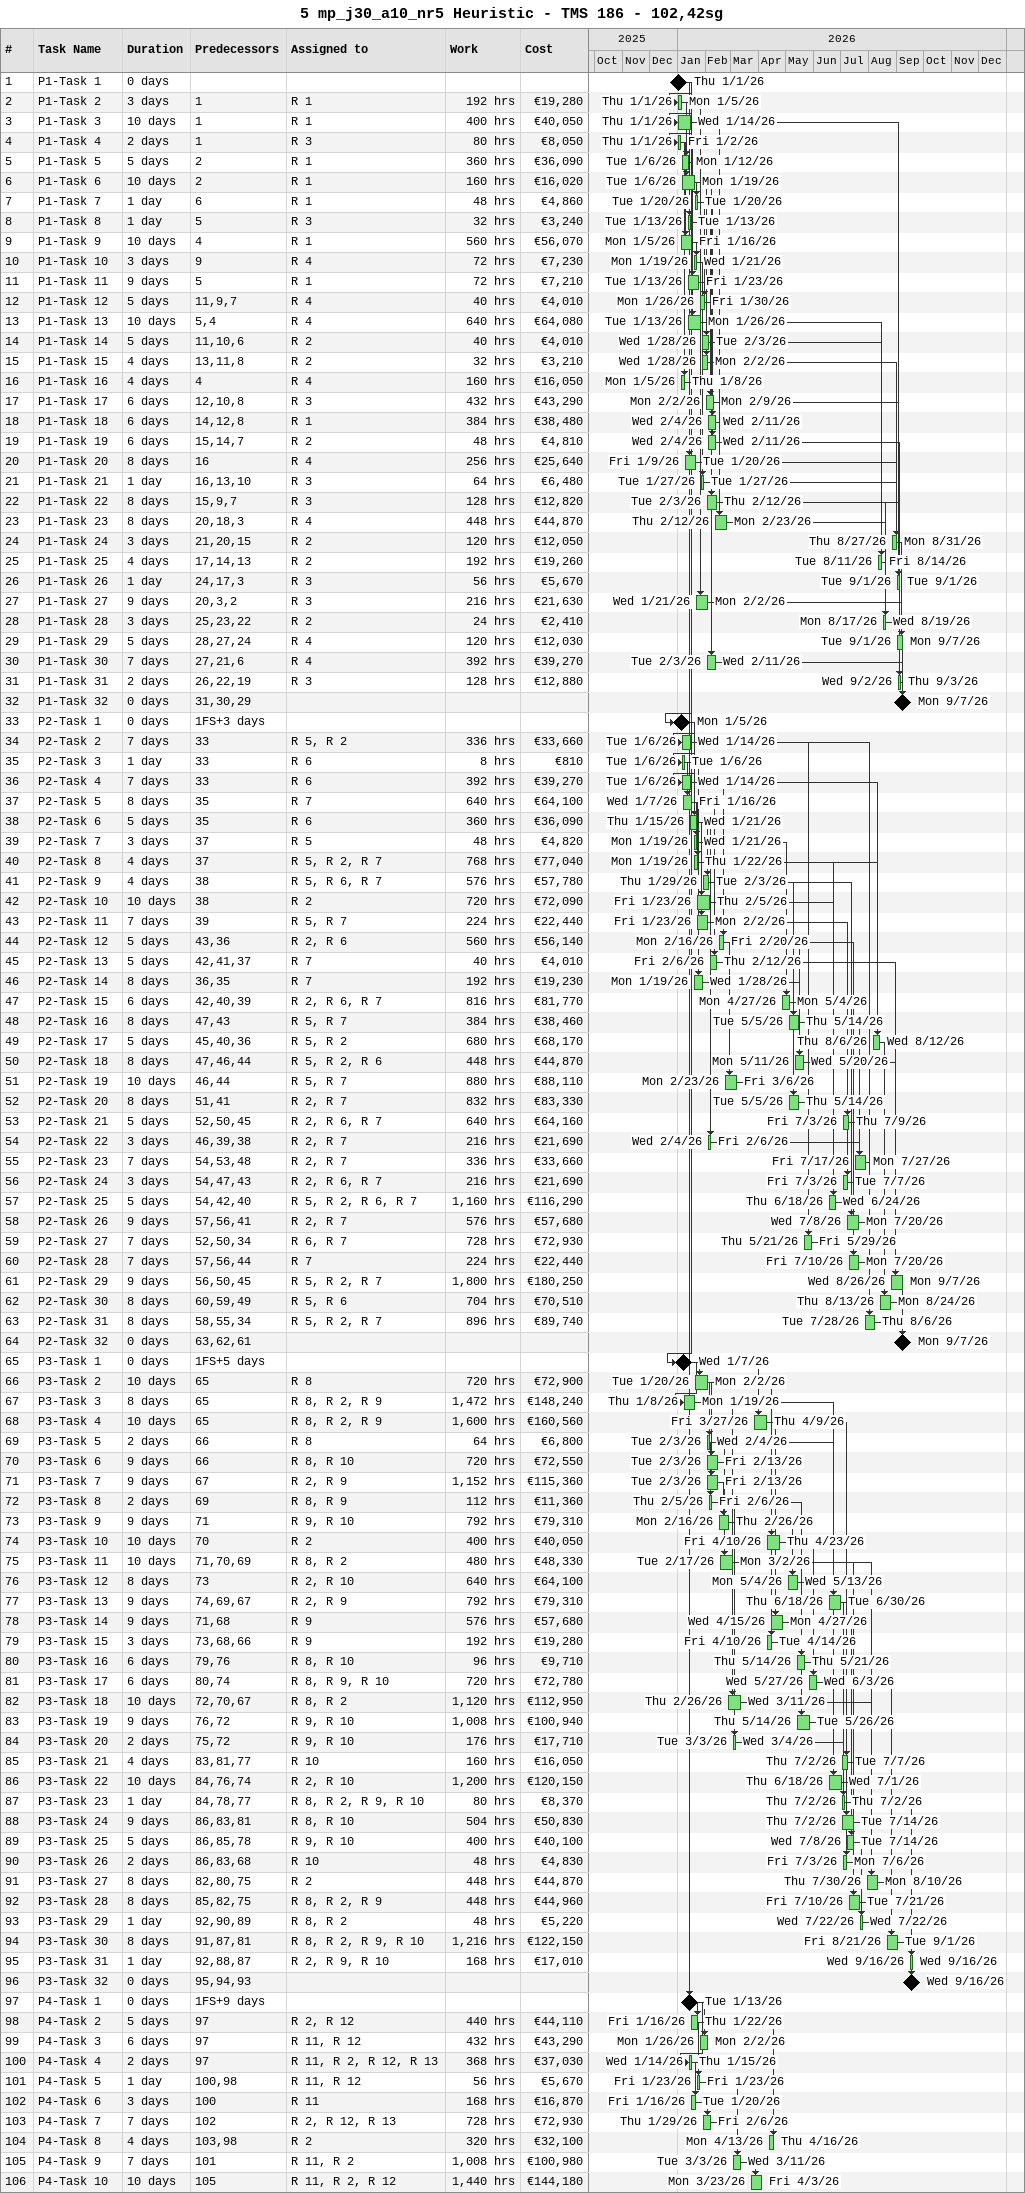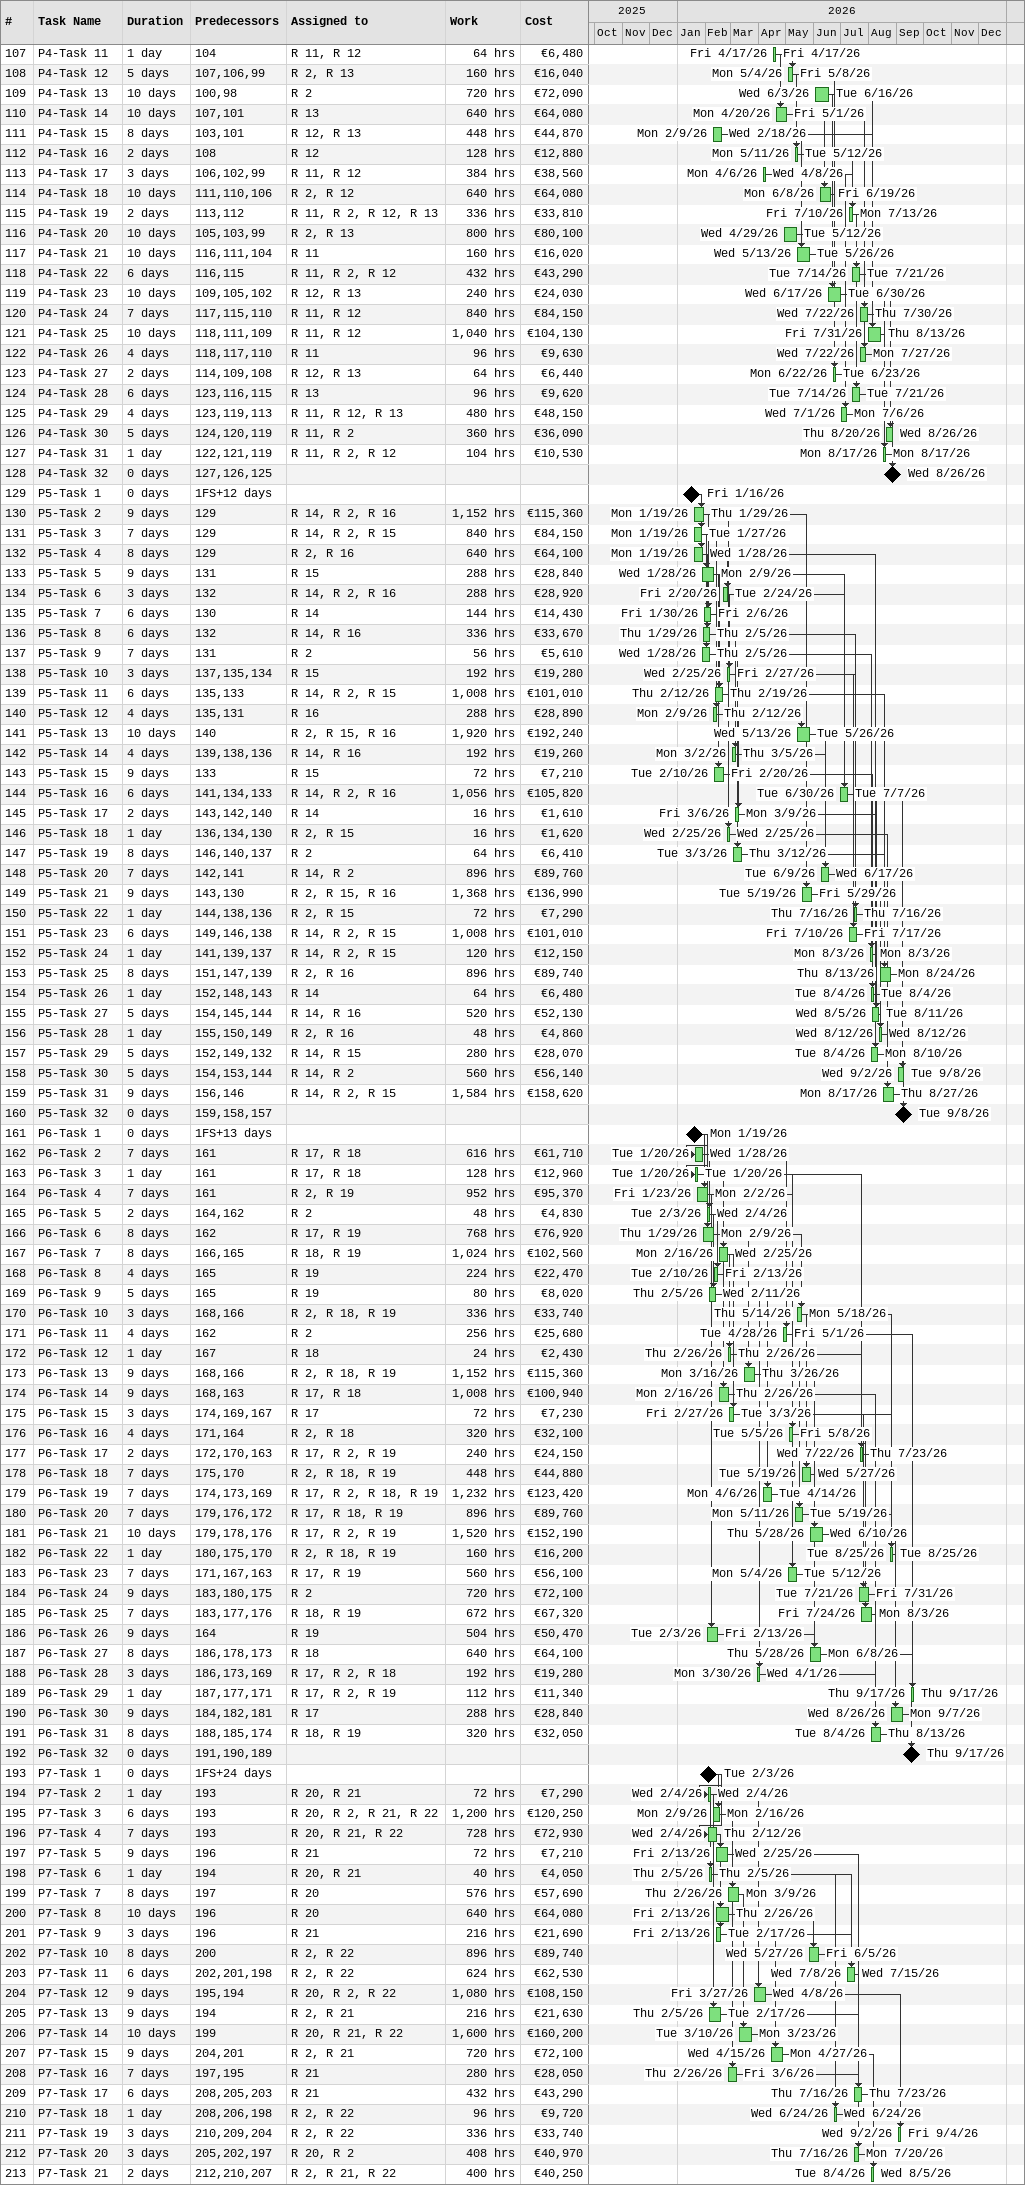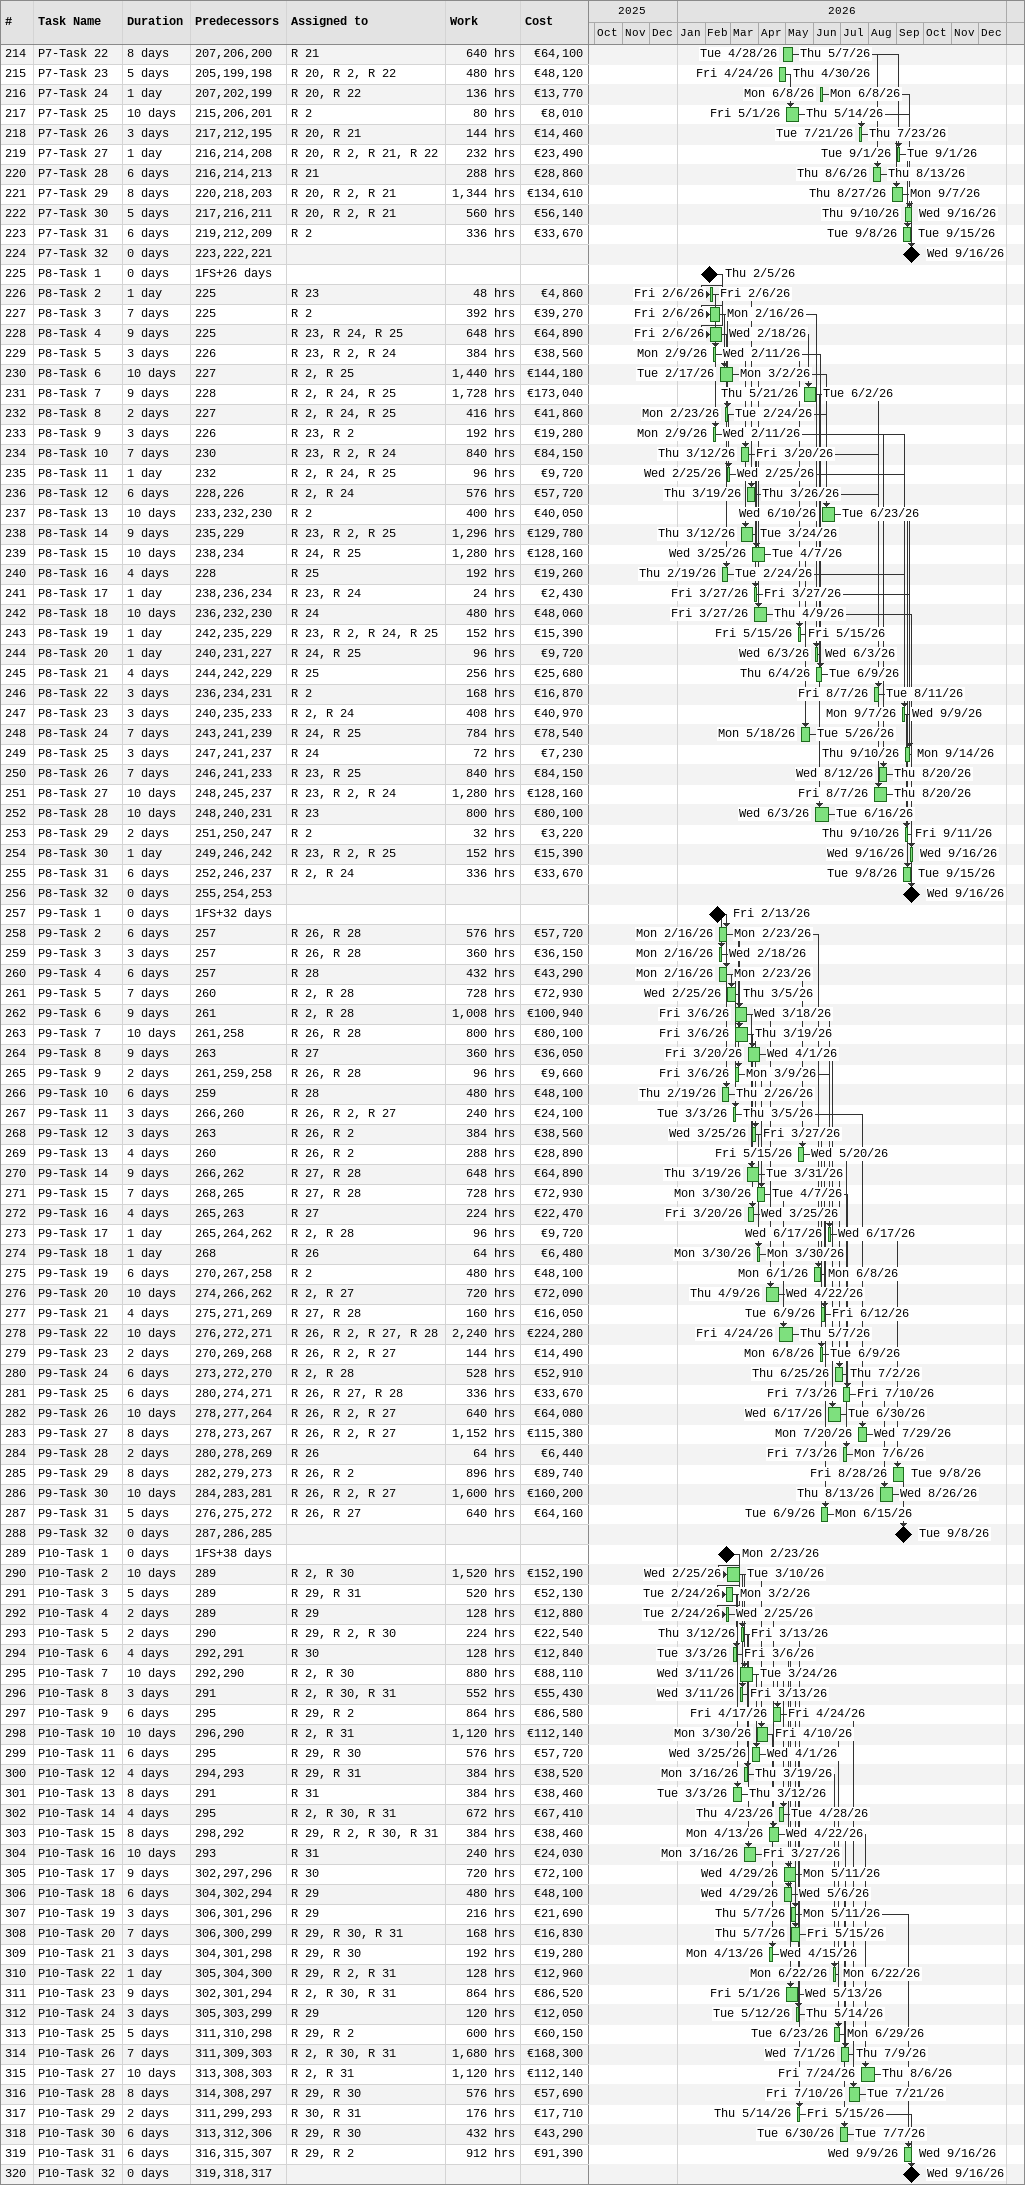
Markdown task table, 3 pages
5 mp_j30_a10_nr5 Heuristic - TMS 186 - 102,42sg

| ID | Task | Duration | Start | Finish | Predecessors | Resources | Work (h) | Cost (€) |
|---|---|---|---|---|---|---|---|---|
| 1 | P1-Task 1 | 0d | 2026-01-01 | 2026-01-01 |  |  |  |  |
| 2 | P1-Task 2 | 3d | 2026-01-01 | 2026-01-05 | 1 | R 1 | 192 | 19280 |
| 3 | P1-Task 3 | 10d | 2026-01-01 | 2026-01-14 | 1 | R 1 | 400 | 40050 |
| 4 | P1-Task 4 | 2d | 2026-01-01 | 2026-01-02 | 1 | R 3 | 80 | 8050 |
| 5 | P1-Task 5 | 5d | 2026-01-06 | 2026-01-12 | 2 | R 1 | 360 | 36090 |
| 6 | P1-Task 6 | 10d | 2026-01-06 | 2026-01-19 | 2 | R 1 | 160 | 16020 |
| 7 | P1-Task 7 | 1d | 2026-01-20 | 2026-01-20 | 6 | R 1 | 48 | 4860 |
| 8 | P1-Task 8 | 1d | 2026-01-13 | 2026-01-13 | 5 | R 3 | 32 | 3240 |
| 9 | P1-Task 9 | 10d | 2026-01-05 | 2026-01-16 | 4 | R 1 | 560 | 56070 |
| 10 | P1-Task 10 | 3d | 2026-01-19 | 2026-01-21 | 9 | R 4 | 72 | 7230 |
| 11 | P1-Task 11 | 9d | 2026-01-13 | 2026-01-23 | 5 | R 1 | 72 | 7210 |
| 12 | P1-Task 12 | 5d | 2026-01-26 | 2026-01-30 | 11, 9, 7 | R 4 | 40 | 4010 |
| 13 | P1-Task 13 | 10d | 2026-01-13 | 2026-01-26 | 5, 4 | R 4 | 640 | 64080 |
| 14 | P1-Task 14 | 5d | 2026-01-28 | 2026-02-03 | 11, 10, 6 | R 2 | 40 | 4010 |
| 15 | P1-Task 15 | 4d | 2026-01-28 | 2026-02-02 | 13, 11, 8 | R 2 | 32 | 3210 |
| 16 | P1-Task 16 | 4d | 2026-01-05 | 2026-01-08 | 4 | R 4 | 160 | 16050 |
| 17 | P1-Task 17 | 6d | 2026-02-02 | 2026-02-09 | 12, 10, 8 | R 3 | 432 | 43290 |
| 18 | P1-Task 18 | 6d | 2026-02-04 | 2026-02-11 | 14, 12, 8 | R 1 | 384 | 38480 |
| 19 | P1-Task 19 | 6d | 2026-02-04 | 2026-02-11 | 15, 14, 7 | R 2 | 48 | 4810 |
| 20 | P1-Task 20 | 8d | 2026-01-09 | 2026-01-20 | 16 | R 4 | 256 | 25640 |
| 21 | P1-Task 21 | 1d | 2026-01-27 | 2026-01-27 | 16, 13, 10 | R 3 | 64 | 6480 |
| 22 | P1-Task 22 | 8d | 2026-02-03 | 2026-02-12 | 15, 9, 7 | R 3 | 128 | 12820 |
| 23 | P1-Task 23 | 8d | 2026-02-12 | 2026-02-23 | 20, 18, 3 | R 4 | 448 | 44870 |
| 24 | P1-Task 24 | 3d | 2026-08-27 | 2026-08-31 | 21, 20, 15 | R 2 | 120 | 12050 |
| 25 | P1-Task 25 | 4d | 2026-08-11 | 2026-08-14 | 17, 14, 13 | R 2 | 192 | 19260 |
| 26 | P1-Task 26 | 1d | 2026-09-01 | 2026-09-01 | 24, 17, 3 | R 3 | 56 | 5670 |
| 27 | P1-Task 27 | 9d | 2026-01-21 | 2026-02-02 | 20, 3, 2 | R 3 | 216 | 21630 |
| 28 | P1-Task 28 | 3d | 2026-08-17 | 2026-08-19 | 25, 23, 22 | R 2 | 24 | 2410 |
| 29 | P1-Task 29 | 5d | 2026-09-01 | 2026-09-07 | 28, 27, 24 | R 4 | 120 | 12030 |
| 30 | P1-Task 30 | 7d | 2026-02-03 | 2026-02-11 | 27, 21, 6 | R 4 | 392 | 39270 |
| 31 | P1-Task 31 | 2d | 2026-09-02 | 2026-09-03 | 26, 22, 19 | R 3 | 128 | 12880 |
| 32 | P1-Task 32 | 0d | 2026-09-07 | 2026-09-07 | 31, 30, 29 |  |  |  |
| 33 | P2-Task 1 | 0d | 2026-01-05 | 2026-01-05 | 1FS+3d |  |  |  |
| 34 | P2-Task 2 | 7d | 2026-01-06 | 2026-01-14 | 33 | R 5, R 2 | 336 | 33660 |
| 35 | P2-Task 3 | 1d | 2026-01-06 | 2026-01-06 | 33 | R 6 | 8 | 810 |
| 36 | P2-Task 4 | 7d | 2026-01-06 | 2026-01-14 | 33 | R 6 | 392 | 39270 |
| 37 | P2-Task 5 | 8d | 2026-01-07 | 2026-01-16 | 35 | R 7 | 640 | 64100 |
| 38 | P2-Task 6 | 5d | 2026-01-15 | 2026-01-21 | 35 | R 6 | 360 | 36090 |
| 39 | P2-Task 7 | 3d | 2026-01-19 | 2026-01-21 | 37 | R 5 | 48 | 4820 |
| 40 | P2-Task 8 | 4d | 2026-01-19 | 2026-01-22 | 37 | R 5, R 2, R 7 | 768 | 77040 |
| 41 | P2-Task 9 | 4d | 2026-01-29 | 2026-02-03 | 38 | R 5, R 6, R 7 | 576 | 57780 |
| 42 | P2-Task 10 | 10d | 2026-01-23 | 2026-02-05 | 38 | R 2 | 720 | 72090 |
| 43 | P2-Task 11 | 7d | 2026-01-23 | 2026-02-02 | 39 | R 5, R 7 | 224 | 22440 |
| 44 | P2-Task 12 | 5d | 2026-02-16 | 2026-02-20 | 43, 36 | R 2, R 6 | 560 | 56140 |
| 45 | P2-Task 13 | 5d | 2026-02-06 | 2026-02-12 | 42, 41, 37 | R 7 | 40 | 4010 |
| 46 | P2-Task 14 | 8d | 2026-01-19 | 2026-01-28 | 36, 35 | R 7 | 192 | 19230 |
| 47 | P2-Task 15 | 6d | 2026-04-27 | 2026-05-04 | 42, 40, 39 | R 2, R 6, R 7 | 816 | 81770 |
| 48 | P2-Task 16 | 8d | 2026-05-05 | 2026-05-14 | 47, 43 | R 5, R 7 | 384 | 38460 |
| 49 | P2-Task 17 | 5d | 2026-08-06 | 2026-08-12 | 45, 40, 36 | R 5, R 2 | 680 | 68170 |
| 50 | P2-Task 18 | 8d | 2026-05-11 | 2026-05-20 | 47, 46, 44 | R 5, R 2, R 6 | 448 | 44870 |
| 51 | P2-Task 19 | 10d | 2026-02-23 | 2026-03-06 | 46, 44 | R 5, R 7 | 880 | 88110 |
| 52 | P2-Task 20 | 8d | 2026-05-05 | 2026-05-14 | 51, 41 | R 2, R 7 | 832 | 83330 |
| 53 | P2-Task 21 | 5d | 2026-07-03 | 2026-07-09 | 52, 50, 45 | R 2, R 6, R 7 | 640 | 64160 |
| 54 | P2-Task 22 | 3d | 2026-02-04 | 2026-02-06 | 46, 39, 38 | R 2, R 7 | 216 | 21690 |
| 55 | P2-Task 23 | 7d | 2026-07-17 | 2026-07-27 | 54, 53, 48 | R 2, R 7 | 336 | 33660 |
| 56 | P2-Task 24 | 3d | 2026-07-03 | 2026-07-07 | 54, 47, 43 | R 2, R 6, R 7 | 216 | 21690 |
| 57 | P2-Task 25 | 5d | 2026-06-18 | 2026-06-24 | 54, 42, 40 | R 5, R 2, R 6, R 7 | 1160 | 116290 |
| 58 | P2-Task 26 | 9d | 2026-07-08 | 2026-07-20 | 57, 56, 41 | R 2, R 7 | 576 | 57680 |
| 59 | P2-Task 27 | 7d | 2026-05-21 | 2026-05-29 | 52, 50, 34 | R 6, R 7 | 728 | 72930 |
| 60 | P2-Task 28 | 7d | 2026-07-10 | 2026-07-20 | 57, 56, 44 | R 7 | 224 | 22440 |
| 61 | P2-Task 29 | 9d | 2026-08-26 | 2026-09-07 | 56, 50, 45 | R 5, R 2, R 7 | 1800 | 180250 |
| 62 | P2-Task 30 | 8d | 2026-08-13 | 2026-08-24 | 60, 59, 49 | R 5, R 6 | 704 | 70510 |
| 63 | P2-Task 31 | 8d | 2026-07-28 | 2026-08-06 | 58, 55, 34 | R 5, R 2, R 7 | 896 | 89740 |
| 64 | P2-Task 32 | 0d | 2026-09-07 | 2026-09-07 | 63, 62, 61 |  |  |  |
| 65 | P3-Task 1 | 0d | 2026-01-07 | 2026-01-07 | 1FS+5d |  |  |  |
| 66 | P3-Task 2 | 10d | 2026-01-20 | 2026-02-02 | 65 | R 8 | 720 | 72900 |
| 67 | P3-Task 3 | 8d | 2026-01-08 | 2026-01-19 | 65 | R 8, R 2, R 9 | 1472 | 148240 |
| 68 | P3-Task 4 | 10d | 2026-03-27 | 2026-04-09 | 65 | R 8, R 2, R 9 | 1600 | 160560 |
| 69 | P3-Task 5 | 2d | 2026-02-03 | 2026-02-04 | 66 | R 8 | 64 | 6800 |
| 70 | P3-Task 6 | 9d | 2026-02-03 | 2026-02-13 | 66 | R 8, R 10 | 720 | 72550 |
| 71 | P3-Task 7 | 9d | 2026-02-03 | 2026-02-13 | 67 | R 2, R 9 | 1152 | 115360 |
| 72 | P3-Task 8 | 2d | 2026-02-05 | 2026-02-06 | 69 | R 8, R 9 | 112 | 11360 |
| 73 | P3-Task 9 | 9d | 2026-02-16 | 2026-02-26 | 71 | R 9, R 10 | 792 | 79310 |
| 74 | P3-Task 10 | 10d | 2026-04-10 | 2026-04-23 | 70 | R 2 | 400 | 40050 |
| 75 | P3-Task 11 | 10d | 2026-02-17 | 2026-03-02 | 71, 70, 69 | R 8, R 2 | 480 | 48330 |
| 76 | P3-Task 12 | 8d | 2026-05-04 | 2026-05-13 | 73 | R 2, R 10 | 640 | 64100 |
| 77 | P3-Task 13 | 9d | 2026-06-18 | 2026-06-30 | 74, 69, 67 | R 2, R 9 | 792 | 79310 |
| 78 | P3-Task 14 | 9d | 2026-04-15 | 2026-04-27 | 71, 68 | R 9 | 576 | 57680 |
| 79 | P3-Task 15 | 3d | 2026-04-10 | 2026-04-14 | 73, 68, 66 | R 9 | 192 | 19280 |
| 80 | P3-Task 16 | 6d | 2026-05-14 | 2026-05-21 | 79, 76 | R 8, R 10 | 96 | 9710 |
| 81 | P3-Task 17 | 6d | 2026-05-27 | 2026-06-03 | 80, 74 | R 8, R 9, R 10 | 720 | 72780 |
| 82 | P3-Task 18 | 10d | 2026-02-26 | 2026-03-11 | 72, 70, 67 | R 8, R 2 | 1120 | 112950 |
| 83 | P3-Task 19 | 9d | 2026-05-14 | 2026-05-26 | 76, 72 | R 9, R 10 | 1008 | 100940 |
| 84 | P3-Task 20 | 2d | 2026-03-03 | 2026-03-04 | 75, 72 | R 9, R 10 | 176 | 17710 |
| 85 | P3-Task 21 | 4d | 2026-07-02 | 2026-07-07 | 83, 81, 77 | R 10 | 160 | 16050 |
| 86 | P3-Task 22 | 10d | 2026-06-18 | 2026-07-01 | 84, 76, 74 | R 2, R 10 | 1200 | 120150 |
| 87 | P3-Task 23 | 1d | 2026-07-02 | 2026-07-02 | 84, 78, 77 | R 8, R 2, R 9, R 10 | 80 | 8370 |
| 88 | P3-Task 24 | 9d | 2026-07-02 | 2026-07-14 | 86, 83, 81 | R 8, R 10 | 504 | 50830 |
| 89 | P3-Task 25 | 5d | 2026-07-08 | 2026-07-14 | 86, 85, 78 | R 9, R 10 | 400 | 40100 |
| 90 | P3-Task 26 | 2d | 2026-07-03 | 2026-07-06 | 86, 83, 68 | R 10 | 48 | 4830 |
| 91 | P3-Task 27 | 8d | 2026-07-30 | 2026-08-10 | 82, 80, 75 | R 2 | 448 | 44870 |
| 92 | P3-Task 28 | 8d | 2026-07-10 | 2026-07-21 | 85, 82, 75 | R 8, R 2, R 9 | 448 | 44960 |
| 93 | P3-Task 29 | 1d | 2026-07-22 | 2026-07-22 | 92, 90, 89 | R 8, R 2 | 48 | 5220 |
| 94 | P3-Task 30 | 8d | 2026-08-21 | 2026-09-01 | 91, 87, 81 | R 8, R 2, R 9, R 10 | 1216 | 122150 |
| 95 | P3-Task 31 | 1d | 2026-09-16 | 2026-09-16 | 92, 88, 87 | R 2, R 9, R 10 | 168 | 17010 |
| 96 | P3-Task 32 | 0d | 2026-09-16 | 2026-09-16 | 95, 94, 93 |  |  |  |
| 97 | P4-Task 1 | 0d | 2026-01-13 | 2026-01-13 | 1FS+9d |  |  |  |
| 98 | P4-Task 2 | 5d | 2026-01-16 | 2026-01-22 | 97 | R 2, R 12 | 440 | 44110 |
| 99 | P4-Task 3 | 6d | 2026-01-26 | 2026-02-02 | 97 | R 11, R 12 | 432 | 43290 |
| 100 | P4-Task 4 | 2d | 2026-01-14 | 2026-01-15 | 97 | R 11, R 2, R 12, R 13 | 368 | 37030 |
| 101 | P4-Task 5 | 1d | 2026-01-23 | 2026-01-23 | 100, 98 | R 11, R 12 | 56 | 5670 |
| 102 | P4-Task 6 | 3d | 2026-01-16 | 2026-01-20 | 100 | R 11 | 168 | 16870 |
| 103 | P4-Task 7 | 7d | 2026-01-29 | 2026-02-06 | 102 | R 2, R 12, R 13 | 728 | 72930 |
| 104 | P4-Task 8 | 4d | 2026-04-13 | 2026-04-16 | 103, 98 | R 2 | 320 | 32100 |
| 105 | P4-Task 9 | 7d | 2026-03-03 | 2026-03-11 | 101 | R 11, R 2 | 1008 | 100980 |
| 106 | P4-Task 10 | 10d | 2026-03-23 | 2026-04-03 | 105 | R 11, R 2, R 12 | 1440 | 144180 |
| 107 | P4-Task 11 | 1d | 2026-04-17 | 2026-04-17 | 104 | R 11, R 12 | 64 | 6480 |
| 108 | P4-Task 12 | 5d | 2026-05-04 | 2026-05-08 | 107, 106, 99 | R 2, R 13 | 160 | 16040 |
| 109 | P4-Task 13 | 10d | 2026-06-03 | 2026-06-16 | 100, 98 | R 2 | 720 | 72090 |
| 110 | P4-Task 14 | 10d | 2026-04-20 | 2026-05-01 | 107, 101 | R 13 | 640 | 64080 |
| 111 | P4-Task 15 | 8d | 2026-02-09 | 2026-02-18 | 103, 101 | R 12, R 13 | 448 | 44870 |
| 112 | P4-Task 16 | 2d | 2026-05-11 | 2026-05-12 | 108 | R 12 | 128 | 12880 |
| 113 | P4-Task 17 | 3d | 2026-04-06 | 2026-04-08 | 106, 102, 99 | R 11, R 12 | 384 | 38560 |
| 114 | P4-Task 18 | 10d | 2026-06-08 | 2026-06-19 | 111, 110, 106 | R 2, R 12 | 640 | 64080 |
| 115 | P4-Task 19 | 2d | 2026-07-10 | 2026-07-13 | 113, 112 | R 11, R 2, R 12, R 13 | 336 | 33810 |
| 116 | P4-Task 20 | 10d | 2026-04-29 | 2026-05-12 | 105, 103, 99 | R 2, R 13 | 800 | 80100 |
| 117 | P4-Task 21 | 10d | 2026-05-13 | 2026-05-26 | 116, 111, 104 | R 11 | 160 | 16020 |
| 118 | P4-Task 22 | 6d | 2026-07-14 | 2026-07-21 | 116, 115 | R 11, R 2, R 12 | 432 | 43290 |
| 119 | P4-Task 23 | 10d | 2026-06-17 | 2026-06-30 | 109, 105, 102 | R 12, R 13 | 240 | 24030 |
| 120 | P4-Task 24 | 7d | 2026-07-22 | 2026-07-30 | 117, 115, 110 | R 11, R 12 | 840 | 84150 |
| 121 | P4-Task 25 | 10d | 2026-07-31 | 2026-08-13 | 118, 111, 109 | R 11, R 12 | 1040 | 104130 |
| 122 | P4-Task 26 | 4d | 2026-07-22 | 2026-07-27 | 118, 117, 110 | R 11 | 96 | 9630 |
| 123 | P4-Task 27 | 2d | 2026-06-22 | 2026-06-23 | 114, 109, 108 | R 12, R 13 | 64 | 6440 |
| 124 | P4-Task 28 | 6d | 2026-07-14 | 2026-07-21 | 123, 116, 115 | R 13 | 96 | 9620 |
| 125 | P4-Task 29 | 4d | 2026-07-01 | 2026-07-06 | 123, 119, 113 | R 11, R 12, R 13 | 480 | 48150 |
| 126 | P4-Task 30 | 5d | 2026-08-20 | 2026-08-26 | 124, 120, 119 | R 11, R 2 | 360 | 36090 |
| 127 | P4-Task 31 | 1d | 2026-08-17 | 2026-08-17 | 122, 121, 119 | R 11, R 2, R 12 | 104 | 10530 |
| 128 | P4-Task 32 | 0d | 2026-08-26 | 2026-08-26 | 127, 126, 125 |  |  |  |
| 129 | P5-Task 1 | 0d | 2026-01-16 | 2026-01-16 | 1FS+12d |  |  |  |
| 130 | P5-Task 2 | 9d | 2026-01-19 | 2026-01-29 | 129 | R 14, R 2, R 16 | 1152 | 115360 |
| 131 | P5-Task 3 | 7d | 2026-01-19 | 2026-01-27 | 129 | R 14, R 2, R 15 | 840 | 84150 |
| 132 | P5-Task 4 | 8d | 2026-01-19 | 2026-01-28 | 129 | R 2, R 16 | 640 | 64100 |
| 133 | P5-Task 5 | 9d | 2026-01-28 | 2026-02-09 | 131 | R 15 | 288 | 28840 |
| 134 | P5-Task 6 | 3d | 2026-02-20 | 2026-02-24 | 132 | R 14, R 2, R 16 | 288 | 28920 |
| 135 | P5-Task 7 | 6d | 2026-01-30 | 2026-02-06 | 130 | R 14 | 144 | 14430 |
| 136 | P5-Task 8 | 6d | 2026-01-29 | 2026-02-05 | 132 | R 14, R 16 | 336 | 33670 |
| 137 | P5-Task 9 | 7d | 2026-01-28 | 2026-02-05 | 131 | R 2 | 56 | 5610 |
| 138 | P5-Task 10 | 3d | 2026-02-25 | 2026-02-27 | 137, 135, 134 | R 15 | 192 | 19280 |
| 139 | P5-Task 11 | 6d | 2026-02-12 | 2026-02-19 | 135, 133 | R 14, R 2, R 15 | 1008 | 101010 |
| 140 | P5-Task 12 | 4d | 2026-02-09 | 2026-02-12 | 135, 131 | R 16 | 288 | 28890 |
| 141 | P5-Task 13 | 10d | 2026-05-13 | 2026-05-26 | 140 | R 2, R 15, R 16 | 1920 | 192240 |
| 142 | P5-Task 14 | 4d | 2026-03-02 | 2026-03-05 | 139, 138, 136 | R 14, R 16 | 192 | 19260 |
| 143 | P5-Task 15 | 9d | 2026-02-10 | 2026-02-20 | 133 | R 15 | 72 | 7210 |
| 144 | P5-Task 16 | 6d | 2026-06-30 | 2026-07-07 | 141, 134, 133 | R 14, R 2, R 16 | 1056 | 105820 |
| 145 | P5-Task 17 | 2d | 2026-03-06 | 2026-03-09 | 143, 142, 140 | R 14 | 16 | 1610 |
| 146 | P5-Task 18 | 1d | 2026-02-25 | 2026-02-25 | 136, 134, 130 | R 2, R 15 | 16 | 1620 |
| 147 | P5-Task 19 | 8d | 2026-03-03 | 2026-03-12 | 146, 140, 137 | R 2 | 64 | 6410 |
| 148 | P5-Task 20 | 7d | 2026-06-09 | 2026-06-17 | 142, 141 | R 14, R 2 | 896 | 89760 |
| 149 | P5-Task 21 | 9d | 2026-05-19 | 2026-05-29 | 143, 130 | R 2, R 15, R 16 | 1368 | 136990 |
| 150 | P5-Task 22 | 1d | 2026-07-16 | 2026-07-16 | 144, 138, 136 | R 2, R 15 | 72 | 7290 |
| 151 | P5-Task 23 | 6d | 2026-07-10 | 2026-07-17 | 149, 146, 138 | R 14, R 2, R 15 | 1008 | 101010 |
| 152 | P5-Task 24 | 1d | 2026-08-03 | 2026-08-03 | 141, 139, 137 | R 14, R 2, R 15 | 120 | 12150 |
| 153 | P5-Task 25 | 8d | 2026-08-13 | 2026-08-24 | 151, 147, 139 | R 2, R 16 | 896 | 89740 |
| 154 | P5-Task 26 | 1d | 2026-08-04 | 2026-08-04 | 152, 148, 143 | R 14 | 64 | 6480 |
| 155 | P5-Task 27 | 5d | 2026-08-05 | 2026-08-11 | 154, 145, 144 | R 14, R 16 | 520 | 52130 |
| 156 | P5-Task 28 | 1d | 2026-08-12 | 2026-08-12 | 155, 150, 149 | R 2, R 16 | 48 | 4860 |
| 157 | P5-Task 29 | 5d | 2026-08-04 | 2026-08-10 | 152, 149, 132 | R 14, R 15 | 280 | 28070 |
| 158 | P5-Task 30 | 5d | 2026-09-02 | 2026-09-08 | 154, 153, 144 | R 14, R 2 | 560 | 56140 |
| 159 | P5-Task 31 | 9d | 2026-08-17 | 2026-08-27 | 156, 146 | R 14, R 2, R 15 | 1584 | 158620 |
| 160 | P5-Task 32 | 0d | 2026-09-08 | 2026-09-08 | 159, 158, 157 |  |  |  |
| 161 | P6-Task 1 | 0d | 2026-01-19 | 2026-01-19 | 1FS+13d |  |  |  |
| 162 | P6-Task 2 | 7d | 2026-01-20 | 2026-01-28 | 161 | R 17, R 18 | 616 | 61710 |
| 163 | P6-Task 3 | 1d | 2026-01-20 | 2026-01-20 | 161 | R 17, R 18 | 128 | 12960 |
| 164 | P6-Task 4 | 7d | 2026-01-23 | 2026-02-02 | 161 | R 2, R 19 | 952 | 95370 |
| 165 | P6-Task 5 | 2d | 2026-02-03 | 2026-02-04 | 164, 162 | R 2 | 48 | 4830 |
| 166 | P6-Task 6 | 8d | 2026-01-29 | 2026-02-09 | 162 | R 17, R 19 | 768 | 76920 |
| 167 | P6-Task 7 | 8d | 2026-02-16 | 2026-02-25 | 166, 165 | R 18, R 19 | 1024 | 102560 |
| 168 | P6-Task 8 | 4d | 2026-02-10 | 2026-02-13 | 165 | R 19 | 224 | 22470 |
| 169 | P6-Task 9 | 5d | 2026-02-05 | 2026-02-11 | 165 | R 19 | 80 | 8020 |
| 170 | P6-Task 10 | 3d | 2026-05-14 | 2026-05-18 | 168, 166 | R 2, R 18, R 19 | 336 | 33740 |
| 171 | P6-Task 11 | 4d | 2026-04-28 | 2026-05-01 | 162 | R 2 | 256 | 25680 |
| 172 | P6-Task 12 | 1d | 2026-02-26 | 2026-02-26 | 167 | R 18 | 24 | 2430 |
| 173 | P6-Task 13 | 9d | 2026-03-16 | 2026-03-26 | 168, 166 | R 2, R 18, R 19 | 1152 | 115360 |
| 174 | P6-Task 14 | 9d | 2026-02-16 | 2026-02-26 | 168, 163 | R 17, R 18 | 1008 | 100940 |
| 175 | P6-Task 15 | 3d | 2026-02-27 | 2026-03-03 | 174, 169, 167 | R 17 | 72 | 7230 |
| 176 | P6-Task 16 | 4d | 2026-05-05 | 2026-05-08 | 171, 164 | R 2, R 18 | 320 | 32100 |
| 177 | P6-Task 17 | 2d | 2026-07-22 | 2026-07-23 | 172, 170, 163 | R 17, R 2, R 19 | 240 | 24150 |
| 178 | P6-Task 18 | 7d | 2026-05-19 | 2026-05-27 | 175, 170 | R 2, R 18, R 19 | 448 | 44880 |
| 179 | P6-Task 19 | 7d | 2026-04-06 | 2026-04-14 | 174, 173, 169 | R 17, R 2, R 18, R 19 | 1232 | 123420 |
| 180 | P6-Task 20 | 7d | 2026-05-11 | 2026-05-19 | 179, 176, 172 | R 17, R 18, R 19 | 896 | 89760 |
| 181 | P6-Task 21 | 10d | 2026-05-28 | 2026-06-10 | 179, 178, 176 | R 17, R 2, R 19 | 1520 | 152190 |
| 182 | P6-Task 22 | 1d | 2026-08-25 | 2026-08-25 | 180, 175, 170 | R 2, R 18, R 19 | 160 | 16200 |
| 183 | P6-Task 23 | 7d | 2026-05-04 | 2026-05-12 | 171, 167, 163 | R 17, R 19 | 560 | 56100 |
| 184 | P6-Task 24 | 9d | 2026-07-21 | 2026-07-31 | 183, 180, 175 | R 2 | 720 | 72100 |
| 185 | P6-Task 25 | 7d | 2026-07-24 | 2026-08-03 | 183, 177, 176 | R 18, R 19 | 672 | 67320 |
| 186 | P6-Task 26 | 9d | 2026-02-03 | 2026-02-13 | 164 | R 19 | 504 | 50470 |
| 187 | P6-Task 27 | 8d | 2026-05-28 | 2026-06-08 | 186, 178, 173 | R 18 | 640 | 64100 |
| 188 | P6-Task 28 | 3d | 2026-03-30 | 2026-04-01 | 186, 173, 169 | R 17, R 2, R 18 | 192 | 19280 |
| 189 | P6-Task 29 | 1d | 2026-09-17 | 2026-09-17 | 187, 177, 171 | R 17, R 2, R 19 | 112 | 11340 |
| 190 | P6-Task 30 | 9d | 2026-08-26 | 2026-09-07 | 184, 182, 181 | R 17 | 288 | 28840 |
| 191 | P6-Task 31 | 8d | 2026-08-04 | 2026-08-13 | 188, 185, 174 | R 18, R 19 | 320 | 32050 |
| 192 | P6-Task 32 | 0d | 2026-09-17 | 2026-09-17 | 191, 190, 189 |  |  |  |
| 193 | P7-Task 1 | 0d | 2026-02-03 | 2026-02-03 | 1FS+24d |  |  |  |
| 194 | P7-Task 2 | 1d | 2026-02-04 | 2026-02-04 | 193 | R 20, R 21 | 72 | 7290 |
| 195 | P7-Task 3 | 6d | 2026-02-09 | 2026-02-16 | 193 | R 20, R 2, R 21, R 22 | 1200 | 120250 |
| 196 | P7-Task 4 | 7d | 2026-02-04 | 2026-02-12 | 193 | R 20, R 21, R 22 | 728 | 72930 |
| 197 | P7-Task 5 | 9d | 2026-02-13 | 2026-02-25 | 196 | R 21 | 72 | 7210 |
| 198 | P7-Task 6 | 1d | 2026-02-05 | 2026-02-05 | 194 | R 20, R 21 | 40 | 4050 |
| 199 | P7-Task 7 | 8d | 2026-02-26 | 2026-03-09 | 197 | R 20 | 576 | 57690 |
| 200 | P7-Task 8 | 10d | 2026-02-13 | 2026-02-26 | 196 | R 20 | 640 | 64080 |
| 201 | P7-Task 9 | 3d | 2026-02-13 | 2026-02-17 | 196 | R 21 | 216 | 21690 |
| 202 | P7-Task 10 | 8d | 2026-05-27 | 2026-06-05 | 200 | R 2, R 22 | 896 | 89740 |
| 203 | P7-Task 11 | 6d | 2026-07-08 | 2026-07-15 | 202, 201, 198 | R 2, R 22 | 624 | 62530 |
| 204 | P7-Task 12 | 9d | 2026-03-27 | 2026-04-08 | 195, 194 | R 20, R 2, R 22 | 1080 | 108150 |
| 205 | P7-Task 13 | 9d | 2026-02-05 | 2026-02-17 | 194 | R 2, R 21 | 216 | 21630 |
| 206 | P7-Task 14 | 10d | 2026-03-10 | 2026-03-23 | 199 | R 20, R 21, R 22 | 1600 | 160200 |
| 207 | P7-Task 15 | 9d | 2026-04-15 | 2026-04-27 | 204, 201 | R 2, R 21 | 720 | 72100 |
| 208 | P7-Task 16 | 7d | 2026-02-26 | 2026-03-06 | 197, 195 | R 21 | 280 | 28050 |
| 209 | P7-Task 17 | 6d | 2026-07-16 | 2026-07-23 | 208, 205, 203 | R 21 | 432 | 43290 |
| 210 | P7-Task 18 | 1d | 2026-06-24 | 2026-06-24 | 208, 206, 198 | R 2, R 22 | 96 | 9720 |
| 211 | P7-Task 19 | 3d | 2026-09-02 | 2026-09-04 | 210, 209, 204 | R 2, R 22 | 336 | 33740 |
| 212 | P7-Task 20 | 3d | 2026-07-16 | 2026-07-20 | 205, 202, 197 | R 20, R 2 | 408 | 40970 |
| 213 | P7-Task 21 | 2d | 2026-08-04 | 2026-08-05 | 212, 210, 207 | R 2, R 21, R 22 | 400 | 40250 |
| 214 | P7-Task 22 | 8d | 2026-04-28 | 2026-05-07 | 207, 206, 200 | R 21 | 640 | 64100 |
| 215 | P7-Task 23 | 5d | 2026-04-24 | 2026-04-30 | 205, 199, 198 | R 20, R 2, R 22 | 480 | 48120 |
| 216 | P7-Task 24 | 1d | 2026-06-08 | 2026-06-08 | 207, 202, 199 | R 20, R 22 | 136 | 13770 |
| 217 | P7-Task 25 | 10d | 2026-05-01 | 2026-05-14 | 215, 206, 201 | R 2 | 80 | 8010 |
| 218 | P7-Task 26 | 3d | 2026-07-21 | 2026-07-23 | 217, 212, 195 | R 20, R 21 | 144 | 14460 |
| 219 | P7-Task 27 | 1d | 2026-09-01 | 2026-09-01 | 216, 214, 208 | R 20, R 2, R 21, R 22 | 232 | 23490 |
| 220 | P7-Task 28 | 6d | 2026-08-06 | 2026-08-13 | 216, 214, 213 | R 21 | 288 | 28860 |
| 221 | P7-Task 29 | 8d | 2026-08-27 | 2026-09-07 | 220, 218, 203 | R 20, R 2, R 21 | 1344 | 134610 |
| 222 | P7-Task 30 | 5d | 2026-09-10 | 2026-09-16 | 217, 216, 211 | R 20, R 2, R 21 | 560 | 56140 |
| 223 | P7-Task 31 | 6d | 2026-09-08 | 2026-09-15 | 219, 212, 209 | R 2 | 336 | 33670 |
| 224 | P7-Task 32 | 0d | 2026-09-16 | 2026-09-16 | 223, 222, 221 |  |  |  |
| 225 | P8-Task 1 | 0d | 2026-02-05 | 2026-02-05 | 1FS+26d |  |  |  |
| 226 | P8-Task 2 | 1d | 2026-02-06 | 2026-02-06 | 225 | R 23 | 48 | 4860 |
| 227 | P8-Task 3 | 7d | 2026-02-06 | 2026-02-16 | 225 | R 2 | 392 | 39270 |
| 228 | P8-Task 4 | 9d | 2026-02-06 | 2026-02-18 | 225 | R 23, R 24, R 25 | 648 | 64890 |
| 229 | P8-Task 5 | 3d | 2026-02-09 | 2026-02-11 | 226 | R 23, R 2, R 24 | 384 | 38560 |
| 230 | P8-Task 6 | 10d | 2026-02-17 | 2026-03-02 | 227 | R 2, R 25 | 1440 | 144180 |
| 231 | P8-Task 7 | 9d | 2026-05-21 | 2026-06-02 | 228 | R 2, R 24, R 25 | 1728 | 173040 |
| 232 | P8-Task 8 | 2d | 2026-02-23 | 2026-02-24 | 227 | R 2, R 24, R 25 | 416 | 41860 |
| 233 | P8-Task 9 | 3d | 2026-02-09 | 2026-02-11 | 226 | R 23, R 2 | 192 | 19280 |
| 234 | P8-Task 10 | 7d | 2026-03-12 | 2026-03-20 | 230 | R 23, R 2, R 24 | 840 | 84150 |
| 235 | P8-Task 11 | 1d | 2026-02-25 | 2026-02-25 | 232 | R 2, R 24, R 25 | 96 | 9720 |
| 236 | P8-Task 12 | 6d | 2026-03-19 | 2026-03-26 | 228, 226 | R 2, R 24 | 576 | 57720 |
| 237 | P8-Task 13 | 10d | 2026-06-10 | 2026-06-23 | 233, 232, 230 | R 2 | 400 | 40050 |
| 238 | P8-Task 14 | 9d | 2026-03-12 | 2026-03-24 | 235, 229 | R 23, R 2, R 25 | 1296 | 129780 |
| 239 | P8-Task 15 | 10d | 2026-03-25 | 2026-04-07 | 238, 234 | R 24, R 25 | 1280 | 128160 |
| 240 | P8-Task 16 | 4d | 2026-02-19 | 2026-02-24 | 228 | R 25 | 192 | 19260 |
| 241 | P8-Task 17 | 1d | 2026-03-27 | 2026-03-27 | 238, 236, 234 | R 23, R 24 | 24 | 2430 |
| 242 | P8-Task 18 | 10d | 2026-03-27 | 2026-04-09 | 236, 232, 230 | R 24 | 480 | 48060 |
| 243 | P8-Task 19 | 1d | 2026-05-15 | 2026-05-15 | 242, 235, 229 | R 23, R 2, R 24, R 25 | 152 | 15390 |
| 244 | P8-Task 20 | 1d | 2026-06-03 | 2026-06-03 | 240, 231, 227 | R 24, R 25 | 96 | 9720 |
| 245 | P8-Task 21 | 4d | 2026-06-04 | 2026-06-09 | 244, 242, 229 | R 25 | 256 | 25680 |
| 246 | P8-Task 22 | 3d | 2026-08-07 | 2026-08-11 | 236, 234, 231 | R 2 | 168 | 16870 |
| 247 | P8-Task 23 | 3d | 2026-09-07 | 2026-09-09 | 240, 235, 233 | R 2, R 24 | 408 | 40970 |
| 248 | P8-Task 24 | 7d | 2026-05-18 | 2026-05-26 | 243, 241, 239 | R 24, R 25 | 784 | 78540 |
| 249 | P8-Task 25 | 3d | 2026-09-10 | 2026-09-14 | 247, 241, 237 | R 24 | 72 | 7230 |
| 250 | P8-Task 26 | 7d | 2026-08-12 | 2026-08-20 | 246, 241, 233 | R 23, R 25 | 840 | 84150 |
| 251 | P8-Task 27 | 10d | 2026-08-07 | 2026-08-20 | 248, 245, 237 | R 23, R 2, R 24 | 1280 | 128160 |
| 252 | P8-Task 28 | 10d | 2026-06-03 | 2026-06-16 | 248, 240, 231 | R 23 | 800 | 80100 |
| 253 | P8-Task 29 | 2d | 2026-09-10 | 2026-09-11 | 251, 250, 247 | R 2 | 32 | 3220 |
| 254 | P8-Task 30 | 1d | 2026-09-16 | 2026-09-16 | 249, 246, 242 | R 23, R 2, R 25 | 152 | 15390 |
| 255 | P8-Task 31 | 6d | 2026-09-08 | 2026-09-15 | 252, 246, 237 | R 2, R 24 | 336 | 33670 |
| 256 | P8-Task 32 | 0d | 2026-09-16 | 2026-09-16 | 255, 254, 253 |  |  |  |
| 257 | P9-Task 1 | 0d | 2026-02-13 | 2026-02-13 | 1FS+32d |  |  |  |
| 258 | P9-Task 2 | 6d | 2026-02-16 | 2026-02-23 | 257 | R 26, R 28 | 576 | 57720 |
| 259 | P9-Task 3 | 3d | 2026-02-16 | 2026-02-18 | 257 | R 26, R 28 | 360 | 36150 |
| 260 | P9-Task 4 | 6d | 2026-02-16 | 2026-02-23 | 257 | R 28 | 432 | 43290 |
| 261 | P9-Task 5 | 7d | 2026-02-25 | 2026-03-05 | 260 | R 2, R 28 | 728 | 72930 |
| 262 | P9-Task 6 | 9d | 2026-03-06 | 2026-03-18 | 261 | R 2, R 28 | 1008 | 100940 |
| 263 | P9-Task 7 | 10d | 2026-03-06 | 2026-03-19 | 261, 258 | R 26, R 28 | 800 | 80100 |
| 264 | P9-Task 8 | 9d | 2026-03-20 | 2026-04-01 | 263 | R 27 | 360 | 36050 |
| 265 | P9-Task 9 | 2d | 2026-03-06 | 2026-03-09 | 261, 259, 258 | R 26, R 28 | 96 | 9660 |
| 266 | P9-Task 10 | 6d | 2026-02-19 | 2026-02-26 | 259 | R 28 | 480 | 48100 |
| 267 | P9-Task 11 | 3d | 2026-03-03 | 2026-03-05 | 266, 260 | R 26, R 2, R 27 | 240 | 24100 |
| 268 | P9-Task 12 | 3d | 2026-03-25 | 2026-03-27 | 263 | R 26, R 2 | 384 | 38560 |
| 269 | P9-Task 13 | 4d | 2026-05-15 | 2026-05-20 | 260 | R 26, R 2 | 288 | 28890 |
| 270 | P9-Task 14 | 9d | 2026-03-19 | 2026-03-31 | 266, 262 | R 27, R 28 | 648 | 64890 |
| 271 | P9-Task 15 | 7d | 2026-03-30 | 2026-04-07 | 268, 265 | R 27, R 28 | 728 | 72930 |
| 272 | P9-Task 16 | 4d | 2026-03-20 | 2026-03-25 | 265, 263 | R 27 | 224 | 22470 |
| 273 | P9-Task 17 | 1d | 2026-06-17 | 2026-06-17 | 265, 264, 262 | R 2, R 28 | 96 | 9720 |
| 274 | P9-Task 18 | 1d | 2026-03-30 | 2026-03-30 | 268 | R 26 | 64 | 6480 |
| 275 | P9-Task 19 | 6d | 2026-06-01 | 2026-06-08 | 270, 267, 258 | R 2 | 480 | 48100 |
| 276 | P9-Task 20 | 10d | 2026-04-09 | 2026-04-22 | 274, 266, 262 | R 2, R 27 | 720 | 72090 |
| 277 | P9-Task 21 | 4d | 2026-06-09 | 2026-06-12 | 275, 271, 269 | R 27, R 28 | 160 | 16050 |
| 278 | P9-Task 22 | 10d | 2026-04-24 | 2026-05-07 | 276, 272, 271 | R 26, R 2, R 27, R 28 | 2240 | 224280 |
| 279 | P9-Task 23 | 2d | 2026-06-08 | 2026-06-09 | 270, 269, 268 | R 26, R 2, R 27 | 144 | 14490 |
| 280 | P9-Task 24 | 6d | 2026-06-25 | 2026-07-02 | 273, 272, 270 | R 2, R 28 | 528 | 52910 |
| 281 | P9-Task 25 | 6d | 2026-07-03 | 2026-07-10 | 280, 274, 271 | R 26, R 27, R 28 | 336 | 33670 |
| 282 | P9-Task 26 | 10d | 2026-06-17 | 2026-06-30 | 278, 277, 264 | R 26, R 2, R 27 | 640 | 64080 |
| 283 | P9-Task 27 | 8d | 2026-07-20 | 2026-07-29 | 278, 273, 267 | R 26, R 2, R 27 | 1152 | 115380 |
| 284 | P9-Task 28 | 2d | 2026-07-03 | 2026-07-06 | 280, 278, 269 | R 26 | 64 | 6440 |
| 285 | P9-Task 29 | 8d | 2026-08-28 | 2026-09-08 | 282, 279, 273 | R 26, R 2 | 896 | 89740 |
| 286 | P9-Task 30 | 10d | 2026-08-13 | 2026-08-26 | 284, 283, 281 | R 26, R 2, R 27 | 1600 | 160200 |
| 287 | P9-Task 31 | 5d | 2026-06-09 | 2026-06-15 | 276, 275, 272 | R 26, R 27 | 640 | 64160 |
| 288 | P9-Task 32 | 0d | 2026-09-08 | 2026-09-08 | 287, 286, 285 |  |  |  |
| 289 | P10-Task 1 | 0d | 2026-02-23 | 2026-02-23 | 1FS+38d |  |  |  |
| 290 | P10-Task 2 | 10d | 2026-02-25 | 2026-03-10 | 289 | R 2, R 30 | 1520 | 152190 |
| 291 | P10-Task 3 | 5d | 2026-02-24 | 2026-03-02 | 289 | R 29, R 31 | 520 | 52130 |
| 292 | P10-Task 4 | 2d | 2026-02-24 | 2026-02-25 | 289 | R 29 | 128 | 12880 |
| 293 | P10-Task 5 | 2d | 2026-03-12 | 2026-03-13 | 290 | R 29, R 2, R 30 | 224 | 22540 |
| 294 | P10-Task 6 | 4d | 2026-03-03 | 2026-03-06 | 292, 291 | R 30 | 128 | 12840 |
| 295 | P10-Task 7 | 10d | 2026-03-11 | 2026-03-24 | 292, 290 | R 2, R 30 | 880 | 88110 |
| 296 | P10-Task 8 | 3d | 2026-03-11 | 2026-03-13 | 291 | R 2, R 30, R 31 | 552 | 55430 |
| 297 | P10-Task 9 | 6d | 2026-04-17 | 2026-04-24 | 295 | R 29, R 2 | 864 | 86580 |
| 298 | P10-Task 10 | 10d | 2026-03-30 | 2026-04-10 | 296, 290 | R 2, R 31 | 1120 | 112140 |
| 299 | P10-Task 11 | 6d | 2026-03-25 | 2026-04-01 | 295 | R 29, R 30 | 576 | 57720 |
| 300 | P10-Task 12 | 4d | 2026-03-16 | 2026-03-19 | 294, 293 | R 29, R 31 | 384 | 38520 |
| 301 | P10-Task 13 | 8d | 2026-03-03 | 2026-03-12 | 291 | R 31 | 384 | 38460 |
| 302 | P10-Task 14 | 4d | 2026-04-23 | 2026-04-28 | 295 | R 2, R 30, R 31 | 672 | 67410 |
| 303 | P10-Task 15 | 8d | 2026-04-13 | 2026-04-22 | 298, 292 | R 29, R 2, R 30, R 31 | 384 | 38460 |
| 304 | P10-Task 16 | 10d | 2026-03-16 | 2026-03-27 | 293 | R 31 | 240 | 24030 |
| 305 | P10-Task 17 | 9d | 2026-04-29 | 2026-05-11 | 302, 297, 296 | R 30 | 720 | 72100 |
| 306 | P10-Task 18 | 6d | 2026-04-29 | 2026-05-06 | 304, 302, 294 | R 29 | 480 | 48100 |
| 307 | P10-Task 19 | 3d | 2026-05-07 | 2026-05-11 | 306, 301, 296 | R 29 | 216 | 21690 |
| 308 | P10-Task 20 | 7d | 2026-05-07 | 2026-05-15 | 306, 300, 299 | R 29, R 30, R 31 | 168 | 16830 |
| 309 | P10-Task 21 | 3d | 2026-04-13 | 2026-04-15 | 304, 301, 298 | R 29, R 30 | 192 | 19280 |
| 310 | P10-Task 22 | 1d | 2026-06-22 | 2026-06-22 | 305, 304, 300 | R 29, R 2, R 31 | 128 | 12960 |
| 311 | P10-Task 23 | 9d | 2026-05-01 | 2026-05-13 | 302, 301, 294 | R 2, R 30, R 31 | 864 | 86520 |
| 312 | P10-Task 24 | 3d | 2026-05-12 | 2026-05-14 | 305, 303, 299 | R 29 | 120 | 12050 |
| 313 | P10-Task 25 | 5d | 2026-06-23 | 2026-06-29 | 311, 310, 298 | R 29, R 2 | 600 | 60150 |
| 314 | P10-Task 26 | 7d | 2026-07-01 | 2026-07-09 | 311, 309, 303 | R 2, R 30, R 31 | 1680 | 168300 |
| 315 | P10-Task 27 | 10d | 2026-07-24 | 2026-08-06 | 313, 308, 303 | R 2, R 31 | 1120 | 112140 |
| 316 | P10-Task 28 | 8d | 2026-07-10 | 2026-07-21 | 314, 308, 297 | R 29, R 30 | 576 | 57690 |
| 317 | P10-Task 29 | 2d | 2026-05-14 | 2026-05-15 | 311, 299, 293 | R 30, R 31 | 176 | 17710 |
| 318 | P10-Task 30 | 6d | 2026-06-30 | 2026-07-07 | 313, 312, 306 | R 29, R 30 | 432 | 43290 |
| 319 | P10-Task 31 | 6d | 2026-09-09 | 2026-09-16 | 316, 315, 307 | R 29, R 2 | 912 | 91390 |
| 320 | P10-Task 32 | 0d | 2026-09-16 | 2026-09-16 | 319, 318, 317 |  |  |  |
